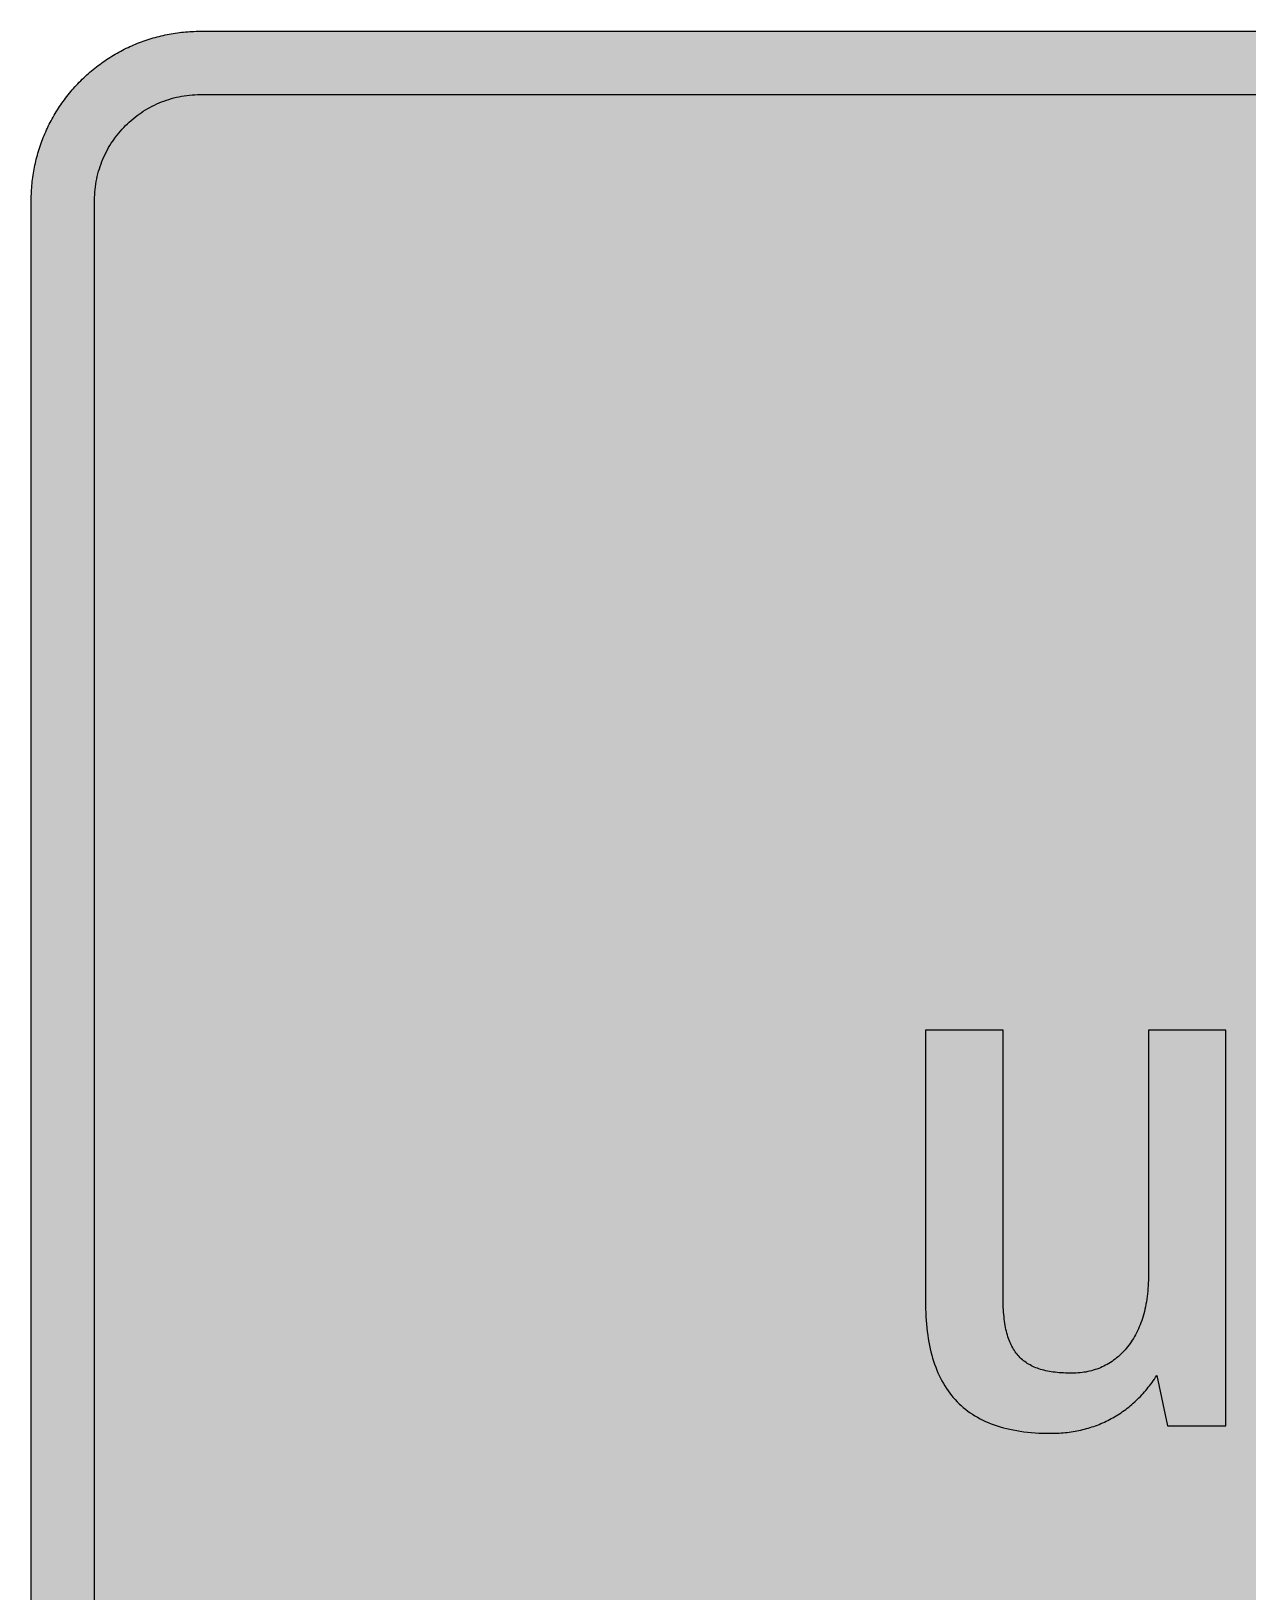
# Model space of a CAD drawing. Header units: millimetres. Extents: x 0 to 318, y 0 to 212.
# Drawn here: x 0.1 to 101.6, y 81.4 to 211.7 of the extents above; entities that cross this region are included whole.
import ezdxf

# ---------------------------------------------------------------- set-up
doc = ezdxf.new("R2010")
doc.units = ezdxf.units.MM

msp = doc.modelspace()

# ---------------------------------------------------------------- hatches: boundary and pattern name
for color, points in [(254, [(14.1633, 0.0536), (13.9878, 0.0533), (13.8125, 0.0559), (13.6373, 0.061), (13.462, 0.0686), (13.2893, 0.0787), (13.114, 0.0914), (12.9413, 0.1041), (12.7686, 0.1219), (12.5959, 0.1397), (12.4231, 0.16), (12.2504, 0.1829), (12.0777, 0.2057), (11.9075, 0.2337), (11.7373, 0.2616), (11.5672, 0.2921), (11.397, 0.3251), (11.2268, 0.3607), (11.0592, 0.3988), (10.8915, 0.4369), (10.7239, 0.4775), (10.5562, 0.5207), (10.3886, 0.5664), (10.2235, 0.6121), (10.0584, 0.6629), (9.8933, 0.7137), (9.7307, 0.7671), (9.5682, 0.8204), (9.4056, 0.8788), (9.2431, 0.9373), (9.083, 0.9982), (8.923, 1.0617), (8.763, 1.1252), (8.6055, 1.1938), (8.4455, 1.2624), (8.2906, 1.331), (8.1331, 1.4046), (7.9781, 1.4783), (7.8232, 1.5545), (7.6708, 1.6332), (7.5184, 1.7145), (7.366, 1.7958), (7.2161, 1.8796), (7.0663, 1.966), (6.919, 2.0523), (6.7716, 2.1438), (6.6243, 2.2352), (6.4795, 2.3266), (6.3348, 2.4232), (6.19, 2.5197), (6.0477, 2.6187), (5.908, 2.7178), (5.7683, 2.8194), (5.6286, 2.9235), (5.4915, 3.0302), (5.3543, 3.1369), (5.2197, 3.2461), (5.0851, 3.3579), (4.953, 3.4722), (4.8209, 3.5865), (4.6914, 3.7033), (4.5644, 3.8202), (4.4348, 3.9395), (4.3104, 4.0615), (4.1859, 4.1859), (4.0615, 4.3104), (3.9395, 4.4348), (3.8202, 4.5618), (3.7033, 4.6914), (3.5865, 4.8209), (3.4722, 4.953), (3.3579, 5.0851), (3.2487, 5.2197), (3.1369, 5.3543), (3.0302, 5.4915), (2.9235, 5.6286), (2.8194, 5.7683), (2.7178, 5.908), (2.6187, 6.0477), (2.5197, 6.19), (2.4232, 6.3348), (2.3266, 6.477), (2.2352, 6.6243), (2.1438, 6.7691), (2.0523, 6.9164), (1.966, 7.0663), (1.8796, 7.2161), (1.7958, 7.366), (1.7145, 7.5184), (1.6332, 7.6708), (1.5545, 7.8232), (1.4783, 7.9781), (1.4046, 8.1331), (1.331, 8.2906), (1.2598, 8.4455), (1.1913, 8.603), (1.1252, 8.763), (1.0592, 8.923), (0.9982, 9.083), (0.9373, 9.2431), (0.8763, 9.4056), (0.8204, 9.5682), (0.7645, 9.7307), (0.7112, 9.8933), (0.6604, 10.0584), (0.6121, 10.2235), (0.5639, 10.3911), (0.5207, 10.5562), (0.4775, 10.7239), (0.4343, 10.8915), (0.3962, 11.0592), (0.3607, 11.2268), (0.3251, 11.397), (0.2921, 11.5672), (0.2616, 11.7373), (0.2311, 11.9075), (0.2057, 12.0802), (0.1803, 12.2504), (0.1575, 12.4231), (0.1372, 12.5959), (0.1194, 12.7686), (0.1041, 12.9413), (0.0889, 13.1166), (0.0787, 13.2893), (0.0686, 13.4645), (0.061, 13.6373), (0.0559, 13.8125), (0.0508, 13.9878), (0.0508, 14.163), (0.0522, 197.6092), (0.0508, 197.7822), (0.0559, 197.9574), (0.061, 198.1327), (0.0686, 198.308), (0.0787, 198.4807), (0.0889, 198.6559), (0.1041, 198.8287), (0.1194, 199.0014), (0.1372, 199.1741), (0.1575, 199.3468), (0.1803, 199.5195), (0.2057, 199.6923), (0.2311, 199.8624), (0.2616, 200.0326), (0.2921, 200.2028), (0.3251, 200.373), (0.3607, 200.5432), (0.3962, 200.7108), (0.4343, 200.8784), (0.4775, 201.0461), (0.5207, 201.2137), (0.5639, 201.3814), (0.6121, 201.5465), (0.6604, 201.7116), (0.7112, 201.8767), (0.7645, 202.0392), (0.8204, 202.2018), (0.8763, 202.3643), (0.9373, 202.5269), (0.9982, 202.6869), (1.0592, 202.8469), (1.1252, 203.007), (1.1913, 203.1644), (1.2598, 203.3245), (1.331, 203.4794), (1.4046, 203.6369), (1.4783, 203.7918), (1.5545, 203.9468), (1.6332, 204.0992), (1.7145, 204.2516), (1.7958, 204.404), (1.8796, 204.5538), (1.966, 204.7037), (2.0523, 204.851), (2.1438, 204.9983), (2.2352, 205.1456), (2.3266, 205.2904), (2.4232, 205.4352), (2.5197, 205.58), (2.6187, 205.7222), (2.7178, 205.8619), (2.8194, 206.0016), (2.9235, 206.1413), (3.0302, 206.2785), (3.1369, 206.4156), (3.2487, 206.5503), (3.3579, 206.6849), (3.4722, 206.817), (3.5865, 206.949), (3.7033, 207.0786), (3.8202, 207.2056), (3.9395, 207.3351), (4.0615, 207.4596), (4.1859, 207.584), (4.3104, 207.7085), (4.4348, 207.8304), (4.5644, 207.9498), (4.6914, 208.0666), (4.8209, 208.1835), (4.953, 208.2978), (5.0851, 208.4121), (5.2197, 208.5213), (5.3543, 208.6331), (5.4915, 208.7397), (5.6286, 208.8464), (5.7683, 208.9506), (5.908, 209.0522), (6.0477, 209.1512), (6.19, 209.2503), (6.3348, 209.3468), (6.4795, 209.4433), (6.6243, 209.5348), (6.7716, 209.6262), (6.919, 209.7176), (7.0663, 209.804), (7.2161, 209.8904), (7.366, 209.9742), (7.5184, 210.0555), (7.6708, 210.1367), (7.8232, 210.2155), (7.9781, 210.2917), (8.1331, 210.3653), (8.2906, 210.439), (8.4455, 210.5101), (8.6055, 210.5787), (8.763, 210.6447), (8.923, 210.7108), (9.083, 210.7717), (9.2431, 210.8327), (9.4056, 210.8937), (9.5682, 210.9495), (9.7307, 211.0054), (9.8933, 211.0588), (10.0584, 211.1096), (10.2235, 211.1578), (10.3886, 211.2061), (10.5562, 211.2493), (10.7239, 211.2924), (10.8915, 211.3356), (11.0592, 211.3737), (11.2268, 211.4093), (11.397, 211.4448), (11.5672, 211.4779), (11.7373, 211.5083), (11.9075, 211.5388), (12.0777, 211.5642), (12.2504, 211.5896), (12.4231, 211.6125), (12.5959, 211.6328), (12.7686, 211.6506), (12.9413, 211.6658), (13.114, 211.6811), (13.2893, 211.6912), (13.462, 211.7014), (13.6373, 211.709), (13.8125, 211.7141), (13.9878, 211.7192), (14.163, 211.7192), (303.4411, 211.7203), (303.6164, 211.7192), (303.7891, 211.7141), (303.9643, 211.709), (304.1396, 211.7014), (304.3149, 211.6912), (304.4876, 211.6811), (304.6603, 211.6658), (304.8356, 211.6506), (305.0083, 211.6328), (305.181, 211.6125), (305.3512, 211.5896), (305.5239, 211.5642), (305.6941, 211.5388), (305.8668, 211.5083), (306.037, 211.4779), (306.2072, 211.4448), (306.3748, 211.4093), (306.545, 211.3737), (306.7126, 211.3356), (306.8803, 211.2924), (307.0479, 211.2493), (307.213, 211.2061), (307.3781, 211.1578), (307.5432, 211.1096), (307.7083, 211.0588), (307.8734, 211.0054), (308.036, 210.9495), (308.1985, 210.8937), (308.3611, 210.8327), (308.5211, 210.7717), (308.6811, 210.7108), (308.8411, 210.6447), (308.9986, 210.5787), (309.1561, 210.5101), (309.3136, 210.439), (309.4711, 210.3653), (309.626, 210.2917), (309.7784, 210.2155), (309.9333, 210.1367), (310.0857, 210.0555), (310.2381, 209.9742), (310.388, 209.8904), (310.5379, 209.804), (310.6852, 209.7176), (310.8325, 209.6262), (310.9798, 209.5348), (311.1246, 209.4433), (311.2694, 209.3468), (311.4116, 209.2503), (311.5539, 209.1512), (311.6961, 209.0522), (311.8358, 208.9506), (311.9755, 208.8464), (312.1127, 208.7397), (312.2473, 208.6331), (312.3844, 208.5213), (312.5165, 208.4121), (312.6511, 208.2978), (312.7807, 208.1835), (312.9128, 208.0666), (313.0398, 207.9498), (313.1668, 207.8304), (313.2938, 207.7085), (313.4182, 207.584), (313.5427, 207.4596), (313.6621, 207.3351), (313.784, 207.2056), (313.9008, 207.0786), (314.0177, 206.949), (314.132, 206.817), (314.2463, 206.6849), (314.3555, 206.5503), (314.4647, 206.4156), (314.5739, 206.2785), (314.6781, 206.1413), (314.7822, 206.0016), (314.8863, 205.8619), (314.9854, 205.7222), (315.0845, 205.58), (315.181, 205.4352), (315.275, 205.2904), (315.3689, 205.1456), (315.4604, 204.9983), (315.5493, 204.851), (315.6382, 204.7037), (315.7245, 204.5538), (315.8084, 204.404), (315.8896, 204.2516), (315.9684, 204.0992), (316.0471, 203.9468), (316.1233, 203.7918), (316.1995, 203.6369), (316.2706, 203.4794), (316.3418, 203.3245), (316.4103, 203.1644), (316.4764, 203.007), (316.5424, 202.8469), (316.6059, 202.6869), (316.6669, 202.5269), (316.7253, 202.3643), (316.7812, 202.2018), (316.8371, 202.0392), (316.8904, 201.8767), (316.9412, 201.7116), (316.9895, 201.5465), (317.0377, 201.3814), (317.0834, 201.2137), (317.1266, 201.0461), (317.1673, 200.8784), (317.2054, 200.7108), (317.2435, 200.5432), (317.2765, 200.373), (317.3095, 200.2028), (317.34, 200.0326), (317.3705, 199.8624), (317.3959, 199.6923), (317.4213, 199.5195), (317.4441, 199.3468), (317.4644, 199.1741), (317.4822, 199.0014), (317.4975, 198.8287), (317.5127, 198.6559), (317.5229, 198.4807), (317.533, 198.308), (317.5406, 198.1327), (317.5457, 197.9574), (317.5508, 197.7822), (317.5508, 197.6069), (317.5522, 14.1647), (317.5508, 13.9878), (317.5457, 13.8125), (317.5406, 13.6373), (317.533, 13.4645), (317.5229, 13.2893), (317.5127, 13.1166), (317.4975, 12.9413), (317.4822, 12.7686), (317.4644, 12.5959), (317.4441, 12.4231), (317.4213, 12.2504), (317.3959, 12.0802), (317.3705, 11.9075), (317.34, 11.7373), (317.3095, 11.5672), (317.2765, 11.397), (317.2435, 11.2268), (317.2054, 11.0592), (317.1673, 10.8915), (317.1266, 10.7239), (317.0834, 10.5562), (317.0377, 10.3911), (316.9895, 10.2235), (316.9412, 10.0584), (316.8904, 9.8933), (316.8371, 9.7307), (316.7812, 9.5682), (316.7253, 9.4056), (316.6669, 9.2431), (316.6059, 9.083), (316.5424, 8.923), (316.4764, 8.763), (316.4103, 8.603), (316.3418, 8.4455), (316.2706, 8.2906), (316.1995, 8.1331), (316.1233, 7.9781), (316.0471, 7.8232), (315.9684, 7.6708), (315.8896, 7.5184), (315.8084, 7.366), (315.7245, 7.2161), (315.6382, 7.0663), (315.5493, 6.9164), (315.4604, 6.7691), (315.3689, 6.6243), (315.275, 6.477), (315.181, 6.3348), (315.0845, 6.19), (314.9854, 6.0477), (314.8863, 5.908), (314.7822, 5.7683), (314.6781, 5.6286), (314.5739, 5.4915), (314.4647, 5.3543), (314.3555, 5.2197), (314.2463, 5.0851), (314.132, 4.953), (314.0177, 4.8209), (313.9008, 4.6914), (313.784, 4.5618), (313.6621, 4.4348), (313.5427, 4.3104), (313.4182, 4.1859), (313.2938, 4.0615), (313.1668, 3.9395), (313.0398, 3.8202), (312.9128, 3.7033), (312.7807, 3.5865), (312.6511, 3.4722), (312.5165, 3.3579), (312.3844, 3.2461), (312.2473, 3.1369), (312.1127, 3.0302), (311.9755, 2.9235), (311.8358, 2.8194), (311.6961, 2.7178), (311.5539, 2.6187), (311.4116, 2.5197), (311.2694, 2.4232), (311.1246, 2.3266), (310.9798, 2.2352), (310.8325, 2.1438), (310.6852, 2.0523), (310.5379, 1.966), (310.388, 1.8796), (310.2381, 1.7958), (310.0857, 1.7145), (309.9333, 1.6332), (309.7784, 1.5545), (309.626, 1.4783), (309.4711, 1.4046), (309.3136, 1.331), (309.1561, 1.2624), (308.9986, 1.1938), (308.8411, 1.1252), (308.6811, 1.0617), (308.5211, 0.9982), (308.3611, 0.9373), (308.1985, 0.8788), (308.036, 0.8204), (307.8734, 0.7671), (307.7083, 0.7137), (307.5432, 0.6629), (307.3781, 0.6121), (307.213, 0.5664), (307.0479, 0.5207), (306.8803, 0.4775), (306.7126, 0.4369), (306.545, 0.3988), (306.3748, 0.3607), (306.2072, 0.3251), (306.037, 0.2921), (305.8668, 0.2616), (305.6941, 0.2337), (305.5239, 0.2057), (305.3512, 0.1829), (305.181, 0.16), (305.0083, 0.1397), (304.8356, 0.1219), (304.6603, 0.1041), (304.4876, 0.0914), (304.3149, 0.0787), (304.1396, 0.0686), (303.9643, 0.061), (303.7891, 0.0559), (303.6164, 0.0533), (303.4411, 0.0533)]), (144, [(14.1633, 5.3453), (13.9344, 5.3467), (13.7084, 5.3543), (13.4849, 5.3696), (13.2613, 5.3899), (13.0378, 5.4153), (12.8194, 5.4458), (12.6009, 5.4813), (12.385, 5.522), (12.1717, 5.5702), (11.9583, 5.621), (11.7475, 5.6794), (11.5392, 5.7404), (11.3335, 5.8064), (11.1303, 5.8801), (10.9296, 5.9563), (10.729, 6.0376), (10.5334, 6.1239), (10.3378, 6.2128), (10.1473, 6.3094), (9.9593, 6.4084), (9.7714, 6.5126), (9.5885, 6.6218), (9.4082, 6.7335), (9.2304, 6.8504), (9.0576, 6.9698), (8.8849, 7.0968), (8.7173, 7.2238), (8.5522, 7.3584), (8.3896, 7.4955), (8.2321, 7.6352), (8.0772, 7.78), (7.9273, 7.9273), (7.7775, 8.0772), (7.6352, 8.2321), (7.493, 8.3922), (7.3558, 8.5522), (7.2238, 8.7173), (7.0942, 8.8875), (6.9698, 9.0576), (6.8504, 9.2329), (6.7335, 9.4107), (6.6192, 9.591), (6.5126, 9.7739), (6.4084, 9.9593), (6.3068, 10.1473), (6.2128, 10.3403), (6.1214, 10.5334), (6.035, 10.7315), (5.9538, 10.9296), (5.8776, 11.1303), (5.8064, 11.3335), (5.7404, 11.5418), (5.6769, 11.75), (5.621, 11.9583), (5.5677, 12.1717), (5.522, 12.385), (5.4813, 12.6009), (5.4432, 12.8194), (5.4127, 13.0404), (5.3873, 13.2613), (5.3696, 13.4849), (5.3543, 13.7084), (5.3467, 13.937), (5.3416, 14.163), (5.3439, 197.6092), (5.3467, 197.8355), (5.3543, 198.0616), (5.3696, 198.2851), (5.3873, 198.5086), (5.4127, 198.7321), (5.4432, 198.9506), (5.4813, 199.169), (5.522, 199.3849), (5.5677, 199.5983), (5.621, 199.8116), (5.6769, 200.0225), (5.7404, 200.2307), (5.8064, 200.4365), (5.8776, 200.6397), (5.9538, 200.8403), (6.035, 201.041), (6.1214, 201.2366), (6.2128, 201.4322), (6.3068, 201.6227), (6.4084, 201.8106), (6.5126, 201.9986), (6.6192, 202.1815), (6.7335, 202.3618), (6.8504, 202.5396), (6.9698, 202.7123), (7.0942, 202.885), (7.2238, 203.0527), (7.3558, 203.2178), (7.493, 203.3803), (7.6352, 203.5378), (7.7775, 203.6928), (7.9273, 203.8426), (8.0772, 203.9925), (8.2321, 204.1347), (8.3896, 204.277), (8.5522, 204.4141), (8.7173, 204.5462), (8.8849, 204.6757), (9.0576, 204.8002), (9.2304, 204.9196), (9.4082, 205.0364), (9.5885, 205.1507), (9.7714, 205.2574), (9.9593, 205.3615), (10.1473, 205.4631), (10.3378, 205.5571), (10.5334, 205.6486), (10.729, 205.7349), (10.9296, 205.8162), (11.1303, 205.8924), (11.3335, 205.9635), (11.5392, 206.0296), (11.7475, 206.0931), (11.9583, 206.1489), (12.1717, 206.2023), (12.385, 206.248), (12.6009, 206.2886), (12.8194, 206.3267), (13.0378, 206.3572), (13.2613, 206.3826), (13.4849, 206.4004), (13.7084, 206.4156), (13.9344, 206.4233), (14.163, 206.4283), (303.4411, 206.4286), (303.6672, 206.4233), (303.8932, 206.4156), (304.1193, 206.4004), (304.3428, 206.3826), (304.5638, 206.3572), (304.7822, 206.3267), (305.0007, 206.2886), (305.2166, 206.248), (305.4325, 206.2023), (305.6433, 206.1489), (305.8541, 206.0931), (306.0624, 206.0296), (306.2681, 205.9635), (306.4713, 205.8924), (306.6745, 205.8162), (306.8726, 205.7349), (307.0708, 205.6486), (307.2638, 205.5571), (307.4543, 205.4631), (307.6448, 205.3615), (307.8302, 205.2574), (308.0131, 205.1507), (308.1934, 205.0364), (308.3712, 204.9196), (308.5465, 204.8002), (308.7167, 204.6757), (308.8843, 204.5462), (309.0494, 204.4141), (309.212, 204.277), (309.3695, 204.1347), (309.5244, 203.9925), (309.6768, 203.8426), (309.8241, 203.6928), (309.9689, 203.5378), (310.1086, 203.3803), (310.2458, 203.2178), (310.3778, 203.0527), (310.5074, 202.885), (310.6318, 202.7123), (310.7538, 202.5396), (310.8706, 202.3618), (310.9824, 202.1815), (311.0916, 201.9986), (311.1957, 201.8106), (311.2948, 201.6227), (311.3888, 201.4322), (311.4802, 201.2366), (311.5666, 201.041), (311.6478, 200.8403), (311.724, 200.6397), (311.7952, 200.4365), (311.8637, 200.2307), (311.9247, 200.0225), (311.9806, 199.8116), (312.0339, 199.5983), (312.0796, 199.3849), (312.1203, 199.169), (312.1584, 198.9506), (312.1889, 198.7321), (312.2143, 198.5086), (312.2346, 198.2851), (312.2473, 198.0616), (312.2574, 197.8355), (312.26, 197.6069), (312.2605, 14.1647), (312.2574, 13.937), (312.2473, 13.7084), (312.2346, 13.4849), (312.2143, 13.2613), (312.1889, 13.0404), (312.1584, 12.8194), (312.1203, 12.6009), (312.0796, 12.385), (312.0339, 12.1717), (311.9806, 11.9583), (311.9247, 11.75), (311.8637, 11.5418), (311.7952, 11.3335), (311.724, 11.1303), (311.6478, 10.9296), (311.5666, 10.7315), (311.4802, 10.5334), (311.3888, 10.3403), (311.2948, 10.1473), (311.1957, 9.9593), (311.0916, 9.7739), (310.9824, 9.591), (310.8706, 9.4107), (310.7538, 9.2329), (310.6318, 9.0576), (310.5074, 8.8875), (310.3778, 8.7173), (310.2458, 8.5522), (310.1086, 8.3922), (309.9689, 8.2321), (309.8241, 8.0772), (309.6768, 7.9273), (309.5244, 7.78), (309.3695, 7.6352), (309.212, 7.4955), (309.0494, 7.3584), (308.8843, 7.2238), (308.7167, 7.0968), (308.5465, 6.9698), (308.3712, 6.8504), (308.1934, 6.7335), (308.0131, 6.6218), (307.8302, 6.5126), (307.6448, 6.4084), (307.4543, 6.3094), (307.2638, 6.2128), (307.0708, 6.1239), (306.8726, 6.0376), (306.6745, 5.9563), (306.4713, 5.8801), (306.2681, 5.8064), (306.0624, 5.7404), (305.8541, 5.6794), (305.6433, 5.621), (305.4325, 5.5702), (305.2166, 5.522), (305.0007, 5.4813), (304.7822, 5.4458), (304.5638, 5.4153), (304.3428, 5.3899), (304.1193, 5.3696), (303.8932, 5.3543), (303.6672, 5.3467), (303.4411, 5.3442)]), (254, [(74.6965, 128.3226), (74.6965, 105.7173), (74.6963, 105.3795), (74.7039, 105.0468), (74.7166, 104.7217), (74.7319, 104.3991), (74.7522, 104.0816), (74.7776, 103.7717), (74.8081, 103.4644), (74.8436, 103.1621), (74.8817, 102.8675), (74.9275, 102.5754), (74.9757, 102.2883), (75.0316, 102.0089), (75.09, 101.7321), (75.1535, 101.4628), (75.2221, 101.1961), (75.2958, 100.9345), (75.3745, 100.6805), (75.4583, 100.4316), (75.5472, 100.1852), (75.6412, 99.9465), (75.7403, 99.7102), (75.8444, 99.4816), (75.9536, 99.2581), (76.0679, 99.0397), (76.1873, 98.8263), (76.3118, 98.618), (76.4413, 98.4148), (76.5785, 98.2167), (76.7182, 98.0237), (76.8629, 97.8357), (77.0153, 97.6528), (77.1728, 97.4776), (77.3328, 97.3049), (77.5005, 97.1398), (77.6732, 96.9797), (77.8535, 96.8223), (78.0364, 96.6724), (78.2244, 96.5276), (78.42, 96.3879), (78.6206, 96.2533), (78.8264, 96.1263), (79.0397, 96.0018), (79.2556, 95.885), (79.4791, 95.7707), (79.7077, 95.664), (79.9414, 95.5624), (80.1827, 95.4659), (80.4291, 95.3745), (80.6806, 95.2906), (80.9371, 95.2094), (81.2013, 95.1357), (81.4705, 95.0671), (81.7474, 95.0036), (82.0268, 94.9452), (82.3163, 94.8919), (82.6084, 94.8436), (82.9081, 94.803), (83.2129, 94.7674), (83.5254, 94.7369), (83.8429, 94.7115), (84.1654, 94.6912), (84.4956, 94.6785), (84.8309, 94.6709), (85.1738, 94.6658), (85.3465, 94.6683), (85.5167, 94.6709), (85.6869, 94.6785), (85.8571, 94.6861), (86.0273, 94.6963), (86.1949, 94.7115), (86.36, 94.7268), (86.5276, 94.7445), (86.6927, 94.7649), (86.8553, 94.7877), (87.0204, 94.8131), (87.1804, 94.8411), (87.343, 94.869), (87.503, 94.902), (87.663, 94.9376), (87.8205, 94.9757), (87.978, 95.0138), (88.1329, 95.057), (88.2879, 95.1001), (88.4428, 95.1459), (88.5952, 95.1967), (88.7476, 95.2475), (88.9, 95.3008), (89.0499, 95.3567), (89.1972, 95.4151), (89.3445, 95.4761), (89.4918, 95.5396), (89.6366, 95.6031), (89.7814, 95.6716), (89.9236, 95.7428), (90.0659, 95.8139), (90.2056, 95.8901), (90.3453, 95.9663), (90.4824, 96.045), (90.6196, 96.1263), (90.7542, 96.2101), (90.8888, 96.2965), (91.0234, 96.3854), (91.1555, 96.4768), (91.2851, 96.5708), (91.4146, 96.6673), (91.5416, 96.7638), (91.6686, 96.8629), (91.7931, 96.967), (91.9175, 97.0712), (92.0394, 97.1779), (92.1614, 97.2871), (92.2807, 97.3988), (92.4001, 97.5131), (92.517, 97.63), (92.6313, 97.7468), (92.7456, 97.8687), (92.8599, 97.9907), (92.9691, 98.1177), (93.0808, 98.2447), (93.1875, 98.3742), (93.2942, 98.5063), (93.4009, 98.6409), (93.505, 98.7755), (93.6066, 98.9152), (93.7082, 99.0575), (93.8073, 99.1997), (93.9038, 99.3445), (94.0003, 99.4918), (94.8902, 95.3036), (99.7797, 95.3036), (99.7797, 128.3226), (93.3027, 128.3226), (93.3027, 107.6851), (93.2993, 107.4445), (93.2942, 107.2083), (93.284, 106.9746), (93.2688, 106.746), (93.251, 106.52), (93.2282, 106.299), (93.2028, 106.078), (93.1748, 105.8647), (93.1418, 105.6513), (93.1037, 105.443), (93.0631, 105.2373), (93.0199, 105.0366), (92.9716, 104.8385), (92.9208, 104.6429), (92.8675, 104.4524), (92.8091, 104.2645), (92.7481, 104.079), (92.6846, 103.8987), (92.616, 103.7234), (92.5449, 103.5482), (92.4712, 103.3805), (92.3925, 103.2129), (92.3138, 103.0503), (92.2299, 102.8929), (92.1436, 102.7379), (92.0547, 102.5855), (91.9632, 102.4382), (91.8667, 102.2934), (91.7702, 102.1537), (91.6686, 102.0166), (91.5645, 101.8845), (91.4603, 101.7549), (91.3511, 101.6305), (91.2393, 101.5086), (91.1276, 101.3892), (91.0107, 101.2774), (90.8914, 101.1657), (90.772, 101.059), (90.6475, 100.9574), (90.5231, 100.8583), (90.3961, 100.7643), (90.2665, 100.6729), (90.1344, 100.5865), (89.9998, 100.5027), (89.8627, 100.424), (89.7255, 100.3478), (89.5858, 100.2767), (89.4436, 100.2106), (89.2988, 100.1471), (89.154, 100.0862), (89.0067, 100.0328), (88.8568, 99.982), (88.707, 99.9338), (88.5546, 99.8906), (88.3996, 99.8499), (88.2447, 99.8169), (88.0872, 99.7839), (87.9297, 99.7585), (87.7697, 99.7356), (87.6097, 99.7153), (87.4471, 99.7026), (87.282, 99.6925), (87.1169, 99.6848), (86.9518, 99.6823), (86.7588, 99.6848), (86.5708, 99.6874), (86.3879, 99.695), (86.2076, 99.7026), (86.0298, 99.7128), (85.8545, 99.7255), (85.6844, 99.7433), (85.5193, 99.761), (85.3542, 99.7814), (85.1941, 99.8042), (85.0392, 99.8322), (84.8843, 99.8601), (84.7369, 99.8931), (84.5896, 99.9287), (84.4474, 99.9642), (84.3077, 100.0049), (84.1705, 100.0481), (84.0384, 100.0963), (83.9089, 100.1446), (83.7819, 100.1979), (83.66, 100.2513), (83.5381, 100.3097), (83.4238, 100.3706), (83.3095, 100.4367), (83.1977, 100.5053), (83.091, 100.5764), (82.9869, 100.65), (82.8878, 100.7288), (82.7888, 100.8075), (82.6948, 100.8939), (82.6033, 100.9802), (82.5144, 101.0717), (82.4281, 101.1682), (82.3468, 101.2647), (82.2655, 101.3663), (82.1893, 101.473), (82.1157, 101.5822), (82.0445, 101.694), (81.9785, 101.8108), (81.9125, 101.9302), (81.8515, 102.0547), (81.7905, 102.1817), (81.7347, 102.3137), (81.6813, 102.4509), (81.6305, 102.5906), (81.5823, 102.7328), (81.5365, 102.8802), (81.4959, 103.0326), (81.4553, 103.1875), (81.4172, 103.3475), (81.3841, 103.5101), (81.3511, 103.6777), (81.3232, 103.8504), (81.2952, 104.0282), (81.2724, 104.2086), (81.2521, 104.394), (81.2317, 104.582), (81.2165, 104.775), (81.2038, 104.9731), (81.1911, 105.1763), (81.1835, 105.3846), (81.1759, 105.5954), (81.1733, 105.8113), (81.1733, 106.0323), (81.1735, 128.3226)])]:
    msp.add_hatch(color=color).paths.add_polyline_path(points)
h = msp.add_hatch(color=254)
edge = h.paths.add_edge_path()
edge.add_line((58.8215, 117.7188), (58.8162, 117.0838))
edge.add_line((58.8162, 117.0838), (58.8086, 116.4666))
edge.add_line((58.8086, 116.4666), (58.7908, 115.8646))
edge.add_line((58.7908, 115.8646), (58.7705, 115.2754))
edge.add_line((58.7705, 115.2754), (58.7426, 114.7039))
edge.add_line((58.7426, 114.7039), (58.7096, 114.1425))
edge.add_line((58.7096, 114.1425), (58.6689, 113.599))
edge.add_line((58.6689, 113.599), (58.6232, 113.0656))
edge.add_line((58.6232, 113.0656), (58.5724, 112.5499))
edge.add_line((58.5724, 112.5499), (58.5165, 112.0445))
edge.add_line((58.5165, 112.0445), (58.453, 111.5543))
edge.add_line((58.453, 111.5543), (58.387, 111.0767))
edge.add_line((58.387, 111.0767), (58.3133, 110.6145))
edge.add_line((58.3133, 110.6145), (58.2346, 110.1623))
edge.add_line((58.2346, 110.1623), (58.1508, 109.7229))
edge.add_line((58.1508, 109.7229), (58.0619, 109.2987))
edge.add_line((58.0619, 109.2987), (57.9679, 108.8847))
edge.add_line((57.9679, 108.8847), (57.8688, 108.4859))
edge.add_line((57.8688, 108.4859), (57.7621, 108.0973))
edge.add_line((57.7621, 108.0973), (57.6529, 107.7214))
edge.add_line((57.6529, 107.7214), (57.5412, 107.3556))
edge.add_line((57.5412, 107.3556), (57.4218, 107.0026))
edge.add_line((57.4218, 107.0026), (57.2973, 106.6622))
edge.add_line((57.2973, 106.6622), (57.1703, 106.332))
edge.add_line((57.1703, 106.332), (57.0357, 106.0145))
edge.add_line((57.0357, 106.0145), (56.8985, 105.7072))
edge.add_line((56.8985, 105.7072), (56.7588, 105.41))
edge.add_line((56.7588, 105.41), (56.6115, 105.1255))
edge.add_line((56.6115, 105.1255), (56.4617, 104.8512))
edge.add_line((56.4617, 104.8512), (56.3067, 104.587))
edge.add_line((56.3067, 104.587), (56.1492, 104.333))
edge.add_line((56.1492, 104.333), (55.9867, 104.0892))
edge.add_line((55.9867, 104.0892), (55.8216, 103.8555))
edge.add_line((55.8216, 103.8555), (55.6489, 103.6295))
edge.add_line((55.6489, 103.6295), (55.4761, 103.4161))
edge.add_line((55.4761, 103.4161), (55.2983, 103.2104))
edge.add_line((55.2983, 103.2104), (55.1155, 103.0148))
edge.add_line((55.1155, 103.0148), (54.9326, 102.8294))
edge.add_line((54.9326, 102.8294), (54.7421, 102.6516))
edge.add_line((54.7421, 102.6516), (54.5516, 102.4839))
edge.add_line((54.5516, 102.4839), (54.356, 102.3239))
edge.add_line((54.356, 102.3239), (54.1579, 102.174))
edge.add_line((54.1579, 102.174), (53.9547, 102.0293))
edge.add_line((53.9547, 102.0293), (53.7489, 101.8946))
edge.add_line((53.7489, 101.8946), (53.5432, 101.7702))
edge.add_line((53.5432, 101.7702), (53.3298, 101.6508))
edge.add_line((53.3298, 101.6508), (53.1165, 101.5416))
edge.add_line((53.1165, 101.5416), (52.9006, 101.4374))
edge.add_line((52.9006, 101.4374), (52.6796, 101.3435))
edge.add_line((52.6796, 101.3435), (52.4586, 101.2546))
edge.add_line((52.4586, 101.2546), (52.2326, 101.1733))
edge.add_line((52.2326, 101.1733), (52.0065, 101.0996))
edge.add_line((52.0065, 101.0996), (51.7754, 101.031))
edge.add_line((51.7754, 101.031), (51.5442, 100.9726))
edge.add_line((51.5442, 100.9726), (51.308, 100.9167))
edge.add_line((51.308, 100.9167), (51.0718, 100.871))
edge.add_line((51.0718, 100.871), (50.833, 100.8278))
edge.add_line((50.833, 100.8278), (50.5917, 100.7923))
edge.add_line((50.5917, 100.7923), (50.3479, 100.7643))
edge.add_line((50.3479, 100.7643), (50.104, 100.7389))
edge.add_line((50.104, 100.7389), (49.8577, 100.7212))
edge.add_line((49.8577, 100.7212), (49.6087, 100.7085))
edge.add_line((49.6087, 100.7085), (49.3573, 100.7008))
edge.add_line((49.3573, 100.7008), (49.1058, 100.6983))
edge.add_line((49.1058, 100.6983), (43.9635, 100.6997))
edge.add_line((43.9635, 100.6997), (43.9635, 134.3558))
edge.add_line((43.9635, 134.3558), (49.1698, 134.3558))
edge.add_line((49.1698, 134.3558), (49.4005, 134.3533))
edge.add_line((49.4005, 134.3533), (49.6316, 134.3482))
edge.add_line((49.6316, 134.3482), (49.8627, 134.3381))
edge.add_line((49.8627, 134.3381), (50.0939, 134.3279))
edge.add_line((50.0939, 134.3279), (50.3225, 134.3101))
edge.add_line((50.3225, 134.3101), (50.5511, 134.2898))
edge.add_line((50.5511, 134.2898), (50.7797, 134.2644))
edge.add_line((50.7797, 134.2644), (51.0057, 134.2339))
edge.add_line((51.0057, 134.2339), (51.2318, 134.1984))
edge.add_line((51.2318, 134.1984), (51.4553, 134.1577))
edge.add_line((51.4553, 134.1577), (51.6788, 134.112))
edge.add_line((51.6788, 134.112), (51.8998, 134.0587))
edge.add_line((51.8998, 134.0587), (52.1183, 134.0028))
edge.add_line((52.1183, 134.0028), (52.3367, 133.9393))
edge.add_line((52.3367, 133.9393), (52.5526, 133.8682))
edge.add_line((52.5526, 133.8682), (52.766, 133.792))
edge.add_line((52.766, 133.792), (52.9793, 133.7081))
edge.add_line((52.9793, 133.7081), (53.1876, 133.6167))
edge.add_line((53.1876, 133.6167), (53.3959, 133.5176))
edge.add_line((53.3959, 133.5176), (53.6016, 133.411))
edge.add_line((53.6016, 133.411), (53.8048, 133.2992))
edge.add_line((53.8048, 133.2992), (54.0055, 133.1773))
edge.add_line((54.0055, 133.1773), (54.2036, 133.0452))
edge.add_line((54.2036, 133.0452), (54.3992, 132.908))
edge.add_line((54.3992, 132.908), (54.5922, 132.7607))
edge.add_line((54.5922, 132.7607), (54.7827, 132.6032))
edge.add_line((54.7827, 132.6032), (54.9681, 132.4381))
edge.add_line((54.9681, 132.4381), (55.151, 132.2629))
edge.add_line((55.151, 132.2629), (55.3314, 132.08))
edge.add_line((55.3314, 132.08), (55.5092, 131.8844))
edge.add_line((55.5092, 131.8844), (55.6819, 131.6812))
edge.add_line((55.6819, 131.6812), (55.8521, 131.4653))
edge.add_line((55.8521, 131.4653), (56.0197, 131.2393))
edge.add_line((56.0197, 131.2393), (56.1823, 131.003))
edge.add_line((56.1823, 131.003), (56.3397, 130.7567))
edge.add_line((56.3397, 130.7567), (56.4947, 130.4976))
edge.add_line((56.4947, 130.4976), (56.6445, 130.2258))
edge.add_line((56.6445, 130.2258), (56.7919, 129.9439))
edge.add_line((56.7919, 129.9439), (56.9341, 129.6492))
edge.add_line((56.9341, 129.6492), (57.0738, 129.3444))
edge.add_line((57.0738, 129.3444), (57.2059, 129.0244))
edge.add_line((57.2059, 129.0244), (57.3354, 128.6942))
edge.add_line((57.3354, 128.6942), (57.4599, 128.3487))
edge.add_line((57.4599, 128.3487), (57.5793, 127.9906))
edge.add_line((57.5793, 127.9906), (57.6936, 127.6198))
edge.add_line((57.6936, 127.6198), (57.8053, 127.2362))
edge.add_line((57.8053, 127.2362), (57.9095, 126.8374))
edge.add_line((57.9095, 126.8374), (58.0085, 126.426))
edge.add_line((58.0085, 126.426), (58.1025, 125.9967))
edge.add_line((58.1025, 125.9967), (58.1914, 125.5573))
edge.add_line((58.1914, 125.5573), (58.2752, 125.1001))
edge.add_line((58.2752, 125.1001), (58.354, 124.6302))
edge.add_line((58.354, 124.6302), (58.4276, 124.1425))
edge.add_line((58.4276, 124.1425), (58.4937, 123.6396))
edge.add_line((58.4937, 123.6396), (58.5546, 123.124))
edge.add_line((58.5546, 123.124), (58.608, 122.588))
edge.add_line((58.608, 122.588), (58.6562, 122.0394))
edge.add_line((58.6562, 122.0394), (58.6994, 121.473))
edge.add_line((58.6994, 121.473), (58.7375, 120.8888))
edge.add_line((58.7375, 120.8888), (58.7654, 120.2893))
edge.add_line((58.7654, 120.2893), (58.7908, 119.6721))
edge.add_line((58.7908, 119.6721), (58.8061, 119.0396))
edge.add_line((58.8061, 119.0396), (58.8162, 118.3869))
edge.add_line((58.8162, 118.3869), (58.8213, 117.7163))
edge = h.paths.add_edge_path(flags=16)
edge.add_line((65.8068, 117.7188), (65.7987, 118.585))
edge.add_line((65.7987, 118.585), (65.7809, 119.4283))
edge.add_line((65.7809, 119.4283), (65.7504, 120.2512))
edge.add_line((65.7504, 120.2512), (65.7098, 121.0513))
edge.add_line((65.7098, 121.0513), (65.6565, 121.8311))
edge.add_line((65.6565, 121.8311), (65.5904, 122.588))
edge.add_line((65.5904, 122.588), (65.5142, 123.3272))
edge.add_line((65.5142, 123.3272), (65.4279, 124.0434))
edge.add_line((65.4279, 124.0434), (65.3288, 124.7394))
edge.add_line((65.3288, 124.7394), (65.2196, 125.415))
edge.add_line((65.2196, 125.415), (65.1002, 126.0704))
edge.add_line((65.1002, 126.0704), (64.9681, 126.7079))
edge.add_line((64.9681, 126.7079), (64.8284, 127.3251))
edge.add_line((64.8284, 127.3251), (64.6786, 127.922))
edge.add_line((64.6786, 127.922), (64.516, 128.5011))
edge.add_line((64.516, 128.5011), (64.3458, 129.0625))
edge.add_line((64.3458, 129.0625), (64.1655, 129.606))
edge.add_line((64.1655, 129.606), (63.975, 130.1318))
edge.add_line((63.975, 130.1318), (63.7769, 130.6398))
edge.add_line((63.7769, 130.6398), (63.5686, 131.13))
edge.add_line((63.5686, 131.13), (63.3527, 131.6025))
edge.add_line((63.3527, 131.6025), (63.1266, 132.0571))
edge.add_line((63.1266, 132.0571), (62.8904, 132.4991))
edge.add_line((62.8904, 132.4991), (62.6491, 132.9207))
edge.add_line((62.6491, 132.9207), (62.3976, 133.3297))
edge.add_line((62.3976, 133.3297), (62.136, 133.7208))
edge.add_line((62.136, 133.7208), (61.8693, 134.0968))
edge.add_line((61.8693, 134.0968), (61.5925, 134.46))
edge.add_line((61.5925, 134.46), (61.3105, 134.8054))
edge.add_line((61.3105, 134.8054), (61.021, 135.1382))
edge.add_line((61.021, 135.1382), (60.7212, 135.4557))
edge.add_line((60.7212, 135.4557), (60.4164, 135.7605))
edge.add_line((60.4164, 135.7605), (60.104, 136.05))
edge.add_line((60.104, 136.05), (59.784, 136.3269))
edge.add_line((59.784, 136.3269), (59.4589, 136.591))
edge.add_line((59.4589, 136.591), (59.1261, 136.84))
edge.add_line((59.1261, 136.84), (58.7883, 137.0787))
edge.add_line((58.7883, 137.0787), (58.4429, 137.3048))
edge.add_line((58.4429, 137.3048), (58.0923, 137.5181))
edge.add_line((58.0923, 137.5181), (57.7342, 137.7188))
edge.add_line((57.7342, 137.7188), (57.3735, 137.9093))
edge.add_line((57.3735, 137.9093), (57.0052, 138.0896))
edge.add_line((57.0052, 138.0896), (56.6318, 138.2573))
edge.add_line((56.6318, 138.2573), (56.2534, 138.4148))
edge.add_line((56.2534, 138.4148), (55.8698, 138.5621))
edge.add_line((55.8698, 138.5621), (55.4812, 138.6992))
edge.add_line((55.4812, 138.6992), (55.0875, 138.8262))
edge.add_line((55.0875, 138.8262), (54.6887, 138.9431))
edge.add_line((54.6887, 138.9431), (54.2874, 139.0523))
edge.add_line((54.2874, 139.0523), (53.881, 139.1514))
edge.add_line((53.881, 139.1514), (53.4695, 139.2428))
edge.add_line((53.4695, 139.2428), (53.0555, 139.3241))
edge.add_line((53.0555, 139.3241), (52.6364, 139.3977))
edge.add_line((52.6364, 139.3977), (52.2148, 139.4638))
edge.add_line((52.2148, 139.4638), (51.7906, 139.5222))
edge.add_line((51.7906, 139.5222), (51.3613, 139.573))
edge.add_line((51.3613, 139.573), (50.9295, 139.6187))
edge.add_line((50.9295, 139.6187), (50.4952, 139.6543))
edge.add_line((50.4952, 139.6543), (50.0583, 139.6873))
edge.add_line((50.0583, 139.6873), (49.6189, 139.7102))
edge.add_line((49.6189, 139.7102), (49.1769, 139.7305))
edge.add_line((49.1769, 139.7305), (48.7324, 139.7432))
edge.add_line((48.7324, 139.7432), (48.2854, 139.7508))
edge.add_line((48.2854, 139.7508), (47.8358, 139.7533))
edge.add_line((47.8358, 139.7533), (37.1052, 139.7536))
edge.add_line((37.1052, 139.7536), (37.1052, 95.3036))
edge.add_line((37.1052, 95.3036), (48.598, 95.3036))
edge.add_line((48.598, 95.3036), (49.0068, 95.3059))
edge.add_line((49.0068, 95.3059), (49.4182, 95.3135))
edge.add_line((49.4182, 95.3135), (49.8272, 95.3262))
edge.add_line((49.8272, 95.3262), (50.2336, 95.3465))
edge.add_line((50.2336, 95.3465), (50.64, 95.3719))
edge.add_line((50.64, 95.3719), (51.0464, 95.4049))
edge.add_line((51.0464, 95.4049), (51.4502, 95.443))
edge.add_line((51.4502, 95.443), (51.8516, 95.4888))
edge.add_line((51.8516, 95.4888), (52.2529, 95.5421))
edge.add_line((52.2529, 95.5421), (52.6517, 95.6031))
edge.add_line((52.6517, 95.6031), (53.0454, 95.6716))
edge.add_line((53.0454, 95.6716), (53.4391, 95.7504))
edge.add_line((53.4391, 95.7504), (53.8302, 95.8342))
edge.add_line((53.8302, 95.8342), (54.2163, 95.9282))
edge.add_line((54.2163, 95.9282), (54.6024, 96.0323))
edge.add_line((54.6024, 96.0323), (54.9834, 96.1441))
edge.add_line((54.9834, 96.1441), (55.3618, 96.266))
edge.add_line((55.3618, 96.266), (55.7352, 96.3955))
edge.add_line((55.7352, 96.3955), (56.1061, 96.5378))
edge.add_line((56.1061, 96.5378), (56.4718, 96.6902))
edge.add_line((56.4718, 96.6902), (56.835, 96.8527))
edge.add_line((56.835, 96.8527), (57.1906, 97.0255))
edge.add_line((57.1906, 97.0255), (57.5437, 97.2083))
edge.add_line((57.5437, 97.2083), (57.8942, 97.4039))
edge.add_line((57.8942, 97.4039), (58.2371, 97.6122))
edge.add_line((58.2371, 97.6122), (58.5749, 97.8306))
edge.add_line((58.5749, 97.8306), (58.9077, 98.0643))
edge.add_line((58.9077, 98.0643), (59.2353, 98.3082))
edge.add_line((59.2353, 98.3082), (59.5579, 98.5647))
edge.add_line((59.5579, 98.5647), (59.8729, 98.8339))
edge.add_line((59.8729, 98.8339), (60.1828, 99.1159))
edge.add_line((60.1828, 99.1159), (60.4876, 99.4131))
edge.add_line((60.4876, 99.4131), (60.7847, 99.7255))
edge.add_line((60.7847, 99.7255), (61.0768, 100.0481))
edge.add_line((61.0768, 100.0481), (61.3588, 100.3884))
edge.add_line((61.3588, 100.3884), (61.6382, 100.7415))
edge.add_line((61.6382, 100.7415), (61.9074, 101.1098))
edge.add_line((61.9074, 101.1098), (62.169, 101.4933))
edge.add_line((62.169, 101.4933), (62.423, 101.8946))
edge.add_line((62.423, 101.8946), (62.672, 102.3087))
edge.add_line((62.672, 102.3087), (62.9107, 102.7405))
edge.add_line((62.9107, 102.7405), (63.1419, 103.1875))
edge.add_line((63.1419, 103.1875), (63.3654, 103.6523))
edge.add_line((63.3654, 103.6523), (63.5787, 104.1324))
edge.add_line((63.5787, 104.1324), (63.7845, 104.6328))
edge.add_line((63.7845, 104.6328), (63.9826, 105.1484))
edge.add_line((63.9826, 105.1484), (64.1706, 105.6818))
edge.add_line((64.1706, 105.6818), (64.3484, 106.233))
edge.add_line((64.3484, 106.233), (64.5185, 106.8019))
edge.add_line((64.5185, 106.8019), (64.6786, 107.3887))
edge.add_line((64.6786, 107.3887), (64.8284, 107.9957))
edge.add_line((64.8284, 107.9957), (64.9681, 108.6231))
edge.add_line((64.9681, 108.6231), (65.0977, 109.2683))
edge.add_line((65.0977, 109.2683), (65.217, 109.9312))
edge.add_line((65.217, 109.9312), (65.3263, 110.617))
edge.add_line((65.3263, 110.617), (65.4253, 111.3206))
edge.add_line((65.4253, 111.3206), (65.5142, 112.047))
edge.add_line((65.5142, 112.047), (65.5904, 112.7912))
edge.add_line((65.5904, 112.7912), (65.6539, 113.5583))
edge.add_line((65.6539, 113.5583), (65.7098, 114.3483))
edge.add_line((65.7098, 114.3483), (65.7504, 115.156))
edge.add_line((65.7504, 115.156), (65.7809, 115.9891))
edge.add_line((65.7809, 115.9891), (65.7987, 116.8425))
edge.add_line((65.7987, 116.8425), (65.8063, 117.7163))

# ---------------------------------------------------------------- linework, layer by layer
at = {"color": 254}
for points in [[(0.0508, 14.163), (0.0522, 197.6092), (0.0508, 197.7822), (0.0559, 197.9574), (0.061, 198.1327), (0.0686, 198.308), (0.0787, 198.4807), (0.0889, 198.6559), (0.1041, 198.8287), (0.1194, 199.0014), (0.1372, 199.1741), (0.1575, 199.3468), (0.1803, 199.5195), (0.2057, 199.6923), (0.2311, 199.8624), (0.2616, 200.0326), (0.2921, 200.2028), (0.3251, 200.373), (0.3607, 200.5432), (0.3962, 200.7108), (0.4343, 200.8784), (0.4775, 201.0461), (0.5207, 201.2137), (0.5639, 201.3814), (0.6121, 201.5465), (0.6604, 201.7116), (0.7112, 201.8767), (0.7645, 202.0392), (0.8204, 202.2018), (0.8763, 202.3643), (0.9373, 202.5269), (0.9982, 202.6869), (1.0592, 202.8469), (1.1252, 203.007), (1.1913, 203.1644), (1.2598, 203.3245), (1.331, 203.4794), (1.4046, 203.6369), (1.4783, 203.7918), (1.5545, 203.9468), (1.6332, 204.0992), (1.7145, 204.2516), (1.7958, 204.404), (1.8796, 204.5538), (1.966, 204.7037), (2.0523, 204.851), (2.1438, 204.9983), (2.2352, 205.1456), (2.3266, 205.2904), (2.4232, 205.4352), (2.5197, 205.58), (2.6187, 205.7222), (2.7178, 205.8619), (2.8194, 206.0016), (2.9235, 206.1413), (3.0302, 206.2785), (3.1369, 206.4156), (3.2487, 206.5503), (3.3579, 206.6849), (3.4722, 206.817), (3.5865, 206.949), (3.7033, 207.0786), (3.8202, 207.2056), (3.9395, 207.3351), (4.0615, 207.4596), (4.1859, 207.584), (4.3104, 207.7085), (4.4348, 207.8304), (4.5644, 207.9498), (4.6914, 208.0666), (4.8209, 208.1835), (4.953, 208.2978), (5.0851, 208.4121), (5.2197, 208.5213), (5.3543, 208.6331), (5.4915, 208.7397), (5.6286, 208.8464), (5.7683, 208.9506), (5.908, 209.0522), (6.0477, 209.1512), (6.19, 209.2503), (6.3348, 209.3468), (6.4795, 209.4433), (6.6243, 209.5348), (6.7716, 209.6262), (6.919, 209.7176), (7.0663, 209.804), (7.2161, 209.8904), (7.366, 209.9742), (7.5184, 210.0555), (7.6708, 210.1367), (7.8232, 210.2155), (7.9781, 210.2917), (8.1331, 210.3653), (8.2906, 210.439), (8.4455, 210.5101), (8.6055, 210.5787), (8.763, 210.6447), (8.923, 210.7108), (9.083, 210.7717), (9.2431, 210.8327), (9.4056, 210.8937), (9.5682, 210.9495), (9.7307, 211.0054), (9.8933, 211.0588), (10.0584, 211.1096), (10.2235, 211.1578), (10.3886, 211.2061), (10.5562, 211.2493), (10.7239, 211.2924), (10.8915, 211.3356), (11.0592, 211.3737), (11.2268, 211.4093), (11.397, 211.4448), (11.5672, 211.4779), (11.7373, 211.5083), (11.9075, 211.5388), (12.0777, 211.5642), (12.2504, 211.5896), (12.4231, 211.6125), (12.5959, 211.6328), (12.7686, 211.6506), (12.9413, 211.6658), (13.114, 211.6811), (13.2893, 211.6912), (13.462, 211.7014), (13.6373, 211.709), (13.8125, 211.7141), (13.9878, 211.7192), (14.163, 211.7192), (303.4411, 211.7203)], [(74.6965, 128.3226), (74.6965, 105.7173), (74.6963, 105.3795), (74.7039, 105.0468), (74.7166, 104.7217), (74.7319, 104.3991), (74.7522, 104.0816), (74.7776, 103.7717), (74.8081, 103.4644), (74.8436, 103.1621), (74.8817, 102.8675), (74.9275, 102.5754), (74.9757, 102.2883), (75.0316, 102.0089), (75.09, 101.7321), (75.1535, 101.4628), (75.2221, 101.1961), (75.2958, 100.9345), (75.3745, 100.6805), (75.4583, 100.4316), (75.5472, 100.1852), (75.6412, 99.9465), (75.7403, 99.7102), (75.8444, 99.4816), (75.9536, 99.2581), (76.0679, 99.0397), (76.1873, 98.8263), (76.3118, 98.618), (76.4413, 98.4148), (76.5785, 98.2167), (76.7182, 98.0237), (76.8629, 97.8357), (77.0153, 97.6528), (77.1728, 97.4776), (77.3328, 97.3049), (77.5005, 97.1398), (77.6732, 96.9797), (77.8535, 96.8223), (78.0364, 96.6724), (78.2244, 96.5276), (78.42, 96.3879), (78.6206, 96.2533), (78.8264, 96.1263), (79.0397, 96.0018), (79.2556, 95.885), (79.4791, 95.7707), (79.7077, 95.664), (79.9414, 95.5624), (80.1827, 95.4659), (80.4291, 95.3745), (80.6806, 95.2906), (80.9371, 95.2094), (81.2013, 95.1357), (81.4705, 95.0671), (81.7474, 95.0036), (82.0268, 94.9452), (82.3163, 94.8919), (82.6084, 94.8436), (82.9081, 94.803), (83.2129, 94.7674), (83.5254, 94.7369), (83.8429, 94.7115), (84.1654, 94.6912), (84.4956, 94.6785), (84.8309, 94.6709), (85.1738, 94.6658), (85.3465, 94.6683), (85.5167, 94.6709), (85.6869, 94.6785), (85.8571, 94.6861), (86.0273, 94.6963), (86.1949, 94.7115), (86.36, 94.7268), (86.5276, 94.7445), (86.6927, 94.7649), (86.8553, 94.7877), (87.0204, 94.8131), (87.1804, 94.8411), (87.343, 94.869), (87.503, 94.902), (87.663, 94.9376), (87.8205, 94.9757), (87.978, 95.0138), (88.1329, 95.057), (88.2879, 95.1001), (88.4428, 95.1459), (88.5952, 95.1967), (88.7476, 95.2475), (88.9, 95.3008), (89.0499, 95.3567), (89.1972, 95.4151), (89.3445, 95.4761), (89.4918, 95.5396), (89.6366, 95.6031), (89.7814, 95.6716), (89.9236, 95.7428), (90.0659, 95.8139), (90.2056, 95.8901), (90.3453, 95.9663), (90.4824, 96.045), (90.6196, 96.1263), (90.7542, 96.2101), (90.8888, 96.2965), (91.0234, 96.3854), (91.1555, 96.4768), (91.2851, 96.5708), (91.4146, 96.6673), (91.5416, 96.7638), (91.6686, 96.8629), (91.7931, 96.967), (91.9175, 97.0712), (92.0394, 97.1779), (92.1614, 97.2871), (92.2807, 97.3988), (92.4001, 97.5131), (92.517, 97.63), (92.6313, 97.7468), (92.7456, 97.8687), (92.8599, 97.9907), (92.9691, 98.1177), (93.0808, 98.2447), (93.1875, 98.3742), (93.2942, 98.5063), (93.4009, 98.6409), (93.505, 98.7755), (93.6066, 98.9152), (93.7082, 99.0575), (93.8073, 99.1997), (93.9038, 99.3445), (94.0003, 99.4918), (94.8902, 95.3036), (99.7797, 95.3036), (99.7797, 128.3226), (93.3027, 128.3226), (93.3027, 107.6851), (93.2993, 107.4445), (93.2942, 107.2083), (93.284, 106.9746), (93.2688, 106.746), (93.251, 106.52), (93.2282, 106.299), (93.2028, 106.078), (93.1748, 105.8647), (93.1418, 105.6513), (93.1037, 105.443), (93.0631, 105.2373), (93.0199, 105.0366), (92.9716, 104.8385), (92.9208, 104.6429), (92.8675, 104.4524), (92.8091, 104.2645), (92.7481, 104.079), (92.6846, 103.8987), (92.616, 103.7234), (92.5449, 103.5482), (92.4712, 103.3805), (92.3925, 103.2129), (92.3138, 103.0503), (92.2299, 102.8929), (92.1436, 102.7379), (92.0547, 102.5855), (91.9632, 102.4382), (91.8667, 102.2934), (91.7702, 102.1537), (91.6686, 102.0166), (91.5645, 101.8845), (91.4603, 101.7549), (91.3511, 101.6305), (91.2393, 101.5086), (91.1276, 101.3892), (91.0107, 101.2774), (90.8914, 101.1657), (90.772, 101.059), (90.6475, 100.9574), (90.5231, 100.8583), (90.3961, 100.7643), (90.2665, 100.6729), (90.1344, 100.5865), (89.9998, 100.5027), (89.8627, 100.424), (89.7255, 100.3478), (89.5858, 100.2767), (89.4436, 100.2106), (89.2988, 100.1471), (89.154, 100.0862), (89.0067, 100.0328), (88.8568, 99.982), (88.707, 99.9338), (88.5546, 99.8906), (88.3996, 99.8499), (88.2447, 99.8169), (88.0872, 99.7839), (87.9297, 99.7585), (87.7697, 99.7356), (87.6097, 99.7153), (87.4471, 99.7026), (87.282, 99.6925), (87.1169, 99.6848), (86.9518, 99.6823), (86.7588, 99.6848), (86.5708, 99.6874), (86.3879, 99.695), (86.2076, 99.7026), (86.0298, 99.7128), (85.8545, 99.7255), (85.6844, 99.7433), (85.5193, 99.761), (85.3542, 99.7814), (85.1941, 99.8042), (85.0392, 99.8322), (84.8843, 99.8601), (84.7369, 99.8931), (84.5896, 99.9287), (84.4474, 99.9642), (84.3077, 100.0049), (84.1705, 100.0481), (84.0384, 100.0963), (83.9089, 100.1446), (83.7819, 100.1979), (83.66, 100.2513), (83.5381, 100.3097), (83.4238, 100.3706), (83.3095, 100.4367), (83.1977, 100.5053), (83.091, 100.5764), (82.9869, 100.65), (82.8878, 100.7288), (82.7888, 100.8075), (82.6948, 100.8939), (82.6033, 100.9802), (82.5144, 101.0717), (82.4281, 101.1682), (82.3468, 101.2647), (82.2655, 101.3663), (82.1893, 101.473), (82.1157, 101.5822), (82.0445, 101.694), (81.9785, 101.8108), (81.9125, 101.9302), (81.8515, 102.0547), (81.7905, 102.1817), (81.7347, 102.3137), (81.6813, 102.4509), (81.6305, 102.5906), (81.5823, 102.7328), (81.5365, 102.8802), (81.4959, 103.0326), (81.4553, 103.1875), (81.4172, 103.3475), (81.3841, 103.5101), (81.3511, 103.6777), (81.3232, 103.8504), (81.2952, 104.0282), (81.2724, 104.2086), (81.2521, 104.394), (81.2317, 104.582), (81.2165, 104.775), (81.2038, 104.9731), (81.1911, 105.1763), (81.1835, 105.3846), (81.1759, 105.5954), (81.1733, 105.8113), (81.1733, 106.0323), (81.1735, 128.3226), (74.6965, 128.3226)]]:
    msp.add_lwpolyline(points, dxfattribs=at)
at = {"color": 144}
msp.add_lwpolyline([(5.3416, 14.163), (5.3439, 197.6092), (5.3467, 197.8355), (5.3543, 198.0616), (5.3696, 198.2851), (5.3873, 198.5086), (5.4127, 198.7321), (5.4432, 198.9506), (5.4813, 199.169), (5.522, 199.3849), (5.5677, 199.5983), (5.621, 199.8116), (5.6769, 200.0225), (5.7404, 200.2307), (5.8064, 200.4365), (5.8776, 200.6397), (5.9538, 200.8403), (6.035, 201.041), (6.1214, 201.2366), (6.2128, 201.4322), (6.3068, 201.6227), (6.4084, 201.8106), (6.5126, 201.9986), (6.6192, 202.1815), (6.7335, 202.3618), (6.8504, 202.5396), (6.9698, 202.7123), (7.0942, 202.885), (7.2238, 203.0527), (7.3558, 203.2178), (7.493, 203.3803), (7.6352, 203.5378), (7.7775, 203.6928), (7.9273, 203.8426), (8.0772, 203.9925), (8.2321, 204.1347), (8.3896, 204.277), (8.5522, 204.4141), (8.7173, 204.5462), (8.8849, 204.6757), (9.0576, 204.8002), (9.2304, 204.9196), (9.4082, 205.0364), (9.5885, 205.1507), (9.7714, 205.2574), (9.9593, 205.3615), (10.1473, 205.4631), (10.3378, 205.5571), (10.5334, 205.6486), (10.729, 205.7349), (10.9296, 205.8162), (11.1303, 205.8924), (11.3335, 205.9635), (11.5392, 206.0296), (11.7475, 206.0931), (11.9583, 206.1489), (12.1717, 206.2023), (12.385, 206.248), (12.6009, 206.2886), (12.8194, 206.3267), (13.0378, 206.3572), (13.2613, 206.3826), (13.4849, 206.4004), (13.7084, 206.4156), (13.9344, 206.4233), (14.163, 206.4283), (303.4411, 206.4286)], dxfattribs=at)

doc.saveas('drawing.dxf')
